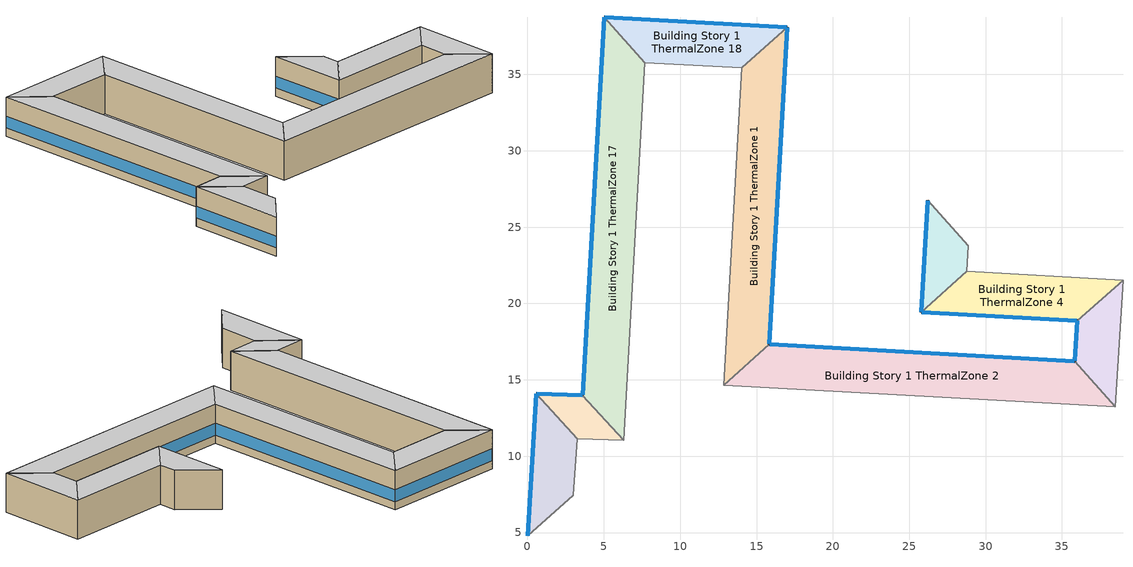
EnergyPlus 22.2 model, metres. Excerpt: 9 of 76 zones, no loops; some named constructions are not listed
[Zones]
Building Story 1 ThermalZone 1
 floor ground (Typical Insulated Carpeted 8in Slab Floor): 17,38.09 15.83,17.33 12.84,14.66 14.02,35.43 z0
 wall outside (Typical Insulated Steel Framed Exterior Wall R-12.99): 15.83,17.33 17,38.09 z0:3.6
 wall adiabatic (Typical Interior Wall): 17,38.09 14.02,35.43 12.84,14.66 15.83,17.33 z0:3.6
 window (U 0.55 SHGC 0.25): 15.83,17.35 17,38.07 z0.76:1.84
 ceiling adiabatic (Typical Interior Floor): 14.02,35.43 12.84,14.66 15.83,17.33 17,38.09 z3.6
Building Story 1 ThermalZone 15
 floor ground (Typical Insulated Carpeted 8in Slab Floor): 0,4.78 0.59,14.1 3.27,11.14 2.99,7.43 z0
 wall outside (Typical Insulated Steel Framed Exterior Wall R-12.99): 0.59,14.1 0,4.78 z0:3.6
 wall adiabatic (Typical Interior Wall): 0,4.78 2.99,7.43 3.27,11.14 0.59,14.1 z0:3.6
 window (U 0.55 SHGC 0.25): 0.58,14.08 0,4.8 z0.76:1.85
 ceiling adiabatic (Typical Interior Ceiling): 2.99,7.43 3.27,11.14 0.59,14.1 0,4.78 z3.6
Building Story 1 ThermalZone 16
 floor ground (Typical Insulated Carpeted 8in Slab Floor): 0.59,14.1 3.6,13.99 6.29,11.04 3.27,11.14 z0
 wall outside (Typical Insulated Steel Framed Exterior Wall R-12.99): 3.6,13.99 0.59,14.1 z0:3.6
 wall adiabatic (Typical Interior Wall): 0.59,14.1 3.27,11.14 6.29,11.04 3.6,13.99 z0:3.6
 window (U 0.55 SHGC 0.25): 3.58,13.99 0.61,14.1 z0.76:1.86
 ceiling adiabatic (Typical Interior Ceiling): 3.27,11.14 6.29,11.04 3.6,13.99 0.59,14.1 z3.6
Building Story 1 ThermalZone 17
 floor ground (Typical Insulated Carpeted 8in Slab Floor): 3.6,13.99 5.02,38.76 7.69,35.78 6.29,11.04 z0
 wall outside (Typical Insulated Steel Framed Exterior Wall R-12.99): 5.02,38.76 3.6,13.99 z0:3.6
 wall adiabatic (Typical Interior Wall): 3.6,13.99 6.29,11.04 7.69,35.78 5.02,38.76 z0:3.6
 window (U 0.55 SHGC 0.25): 5.02,38.73 3.6,14.02 z0.76:1.84
 ceiling adiabatic (Typical Interior Ceiling): 6.29,11.04 7.69,35.78 5.02,38.76 3.6,13.99 z3.6
Building Story 1 ThermalZone 18
 floor ground (Typical Insulated Carpeted 8in Slab Floor): 5.02,38.76 17,38.09 14.02,35.43 7.69,35.78 z0
 wall outside (Typical Insulated Steel Framed Exterior Wall R-12.99): 17,38.09 5.02,38.76 z0:3.6
 wall adiabatic (Typical Interior Wall): 5.02,38.76 7.69,35.78 14.02,35.43 17,38.09 z0:3.6
 window (U 0.55 SHGC 0.25): 16.97,38.09 5.05,38.76 z0.76:1.85
 ceiling adiabatic (Typical Interior Ceiling): 7.69,35.78 14.02,35.43 17,38.09 5.02,38.76 z3.6
Building Story 1 ThermalZone 2
 floor ground (Typical Insulated Carpeted 8in Slab Floor): 15.83,17.33 35.84,16.21 38.5,13.22 12.84,14.66 z0
 wall outside (Typical Insulated Steel Framed Exterior Wall R-12.99): 35.84,16.21 15.83,17.33 z0:3.6
 wall adiabatic (Typical Interior Wall): 15.83,17.33 12.84,14.66 38.5,13.22 35.84,16.21 z0:3.6
 window (U 0.55 SHGC 0.25): 35.81,16.22 15.85,17.32 z0.76:1.84
 ceiling adiabatic (Typical Interior Floor): 12.84,14.66 38.5,13.22 35.84,16.21 15.83,17.33 z3.6
Building Story 1 ThermalZone 3
 floor ground (Typical Insulated Carpeted 8in Slab Floor): 35.84,16.21 36.01,18.88 39,21.54 38.5,13.22 z0
 wall outside (Typical Insulated Steel Framed Exterior Wall R-12.99): 36.01,18.88 35.84,16.21 z0:3.6
 wall adiabatic (Typical Interior Wall): 35.84,16.21 38.5,13.22 39,21.54 36.01,18.88 z0:3.6
 window (U 0.55 SHGC 0.25): 36.01,18.85 35.84,16.24 z0.76:1.86
 ceiling adiabatic (Typical Interior Floor): 38.5,13.22 39,21.54 36.01,18.88 35.84,16.21 z3.6
Building Story 1 ThermalZone 4
 floor ground (Typical Insulated Carpeted 8in Slab Floor): 36.01,18.88 25.79,19.44 28.77,22.1 39,21.54 z0
 wall outside (Typical Insulated Steel Framed Exterior Wall R-12.99): 25.79,19.44 36.01,18.88 z0:3.6
 wall adiabatic (Typical Interior Wall): 36.01,18.88 39,21.54 28.77,22.1 25.79,19.44 z0:3.6
 window (U 0.55 SHGC 0.25): 25.82,19.43 35.98,18.88 z0.76:1.85
 ceiling adiabatic (Typical Interior Floor): 39,21.54 28.77,22.1 25.79,19.44 36.01,18.88 z3.6
Building Story 1 ThermalZone 5
 floor ground (Typical Insulated Carpeted 8in Slab Floor): 25.79,19.44 26.21,26.77 28.88,23.78 28.77,22.1 z0
 wall outside (Typical Insulated Steel Framed Exterior Wall R-12.99): 26.21,26.77 25.79,19.44 z0:3.6
 wall adiabatic (Typical Interior Wall): 25.79,19.44 28.77,22.1 28.88,23.78 26.21,26.77 z0:3.6
 window (U 0.55 SHGC 0.25): 26.21,26.74 25.79,19.46 z0.76:1.85
 ceiling adiabatic (Typical Interior Floor): 28.77,22.1 28.88,23.78 26.21,26.77 25.79,19.44 z3.6
[Building]
bld_37: Terrain=City
[Site:Location]
Jack Northrop Fld H_CA_USA: Latitude {deg}=41.3121; Longitude {deg}=-105.582; Time Zone {hr}=-8; Elevation {m}=21
[Site:GroundTemperature:FCfactorMethod]
January Ground Temperature {C}=18.8; February Ground Temperature {C}=14.3; March Ground Temperature {C}=13.6; April Ground Temperature {C}=13.2; May Ground Temperature {C}=13.3; June Ground Temperature {C}=12.6; July Ground Temperature {C}=15.3; August Ground Temperature {C}=15.6; September Ground Temperature {C}=17.7; October Ground Temperature {C}=19.4; November Ground Temperature {C}=19.7; December Ground Temperature {C}=18.5
[Site:WaterMainsTemperature]
Calculation Method=Correlation; Annual Average Outdoor Air Temperature {C}=8.96667; Maximum Difference In Monthly Average Outdoor Air Temperatures {deltaC}=26.2
[SizingPeriod:DesignDay] Day of Month=21; Dry-Bulb Temperature Range Modifier Type=DefaultMultipliers; Humidity Condition Type=Wetbulb; Barometric Pressure {Pa}=98769; Rain Indicator=No; Snow Indicator=No; Daylight Saving Time Indicator=No; Begin Environment Reset Mode=FullResetAtBeginEnvironment
Name | Month | Day Type | Maximum Dry-Bulb Temperature {C} | Daily Dry-Bulb Temperature Range {deltaC} | Wetbulb or DewPoint at Maximum Dry-Bulb {C} | Wind Speed {m/s} | Wind Direction {deg} | Solar Model Indicator | ASHRAE Clear Sky Optical Depth for Beam Irradiance (taub) | ASHRAE Clear Sky Optical Depth for Diffuse Irradiance (taud) | Sky Clearness
Buffalo Niagara Intl Ap Ann Clg .4% Condns DB=>MWB 1 | 7 | SummerDesignDay | 30.3 | 9.3 | 21.8 | 5.7 | 240 | ASHRAETau | 0.462 | 2.001
Buffalo Niagara Intl Ap Ann Clg .4% Condns WB=>MDB 1 | 7 | SummerDesignDay | 27.8 | 9.3 | 23.8 | 5.7 | 240 | ASHRAETau | 0.462 | 2.001
Buffalo Niagara Intl Ap Ann Htg 99.6% Condns DB 1 | 1 | WinterDesignDay | -16.3 | 0 | -16.3 | 5.1 | 270 | ASHRAEClearSky |  |  | 0
[Material] Thermal Absorptance=0.9; Solar Absorptance=0.7
Name | Roughness | Thickness {m} | Conductivity {W/m-K} | Density {kg/m3} | Specific Heat {J/kg-K} | Visible Absorptance
100mm Normalweight concrete floor | MediumRough | 0.1016 | 2.31045 | 2322 | 832.557 | 0.7
25mm Stucco | Smooth | 0.0254 | 0.72 | 1856 | 840 | 0.7
5/8 in. Gypsum Board | MediumSmooth | 0.0159 | 0.16 | 800 | 1090 | 0.7
8 in. Normalweight Concrete Floor | MediumRough | 0.2032 | 2.31 | 2322 | 832 | 0.7
G01 13mm gypsum board | Smooth | 0.0127 | 0.160031 | 800.001 | 1090.73 | 0.5
[Material:NoMass] Roughness=Smooth; Thermal Absorptance=0.9; Solar Absorptance=0.7
Name | Thermal Resistance {m2-K/W} | Visible Absorptance
CP02 CARPET PAD; Typical Carpet Pad | 0.21648 | 0.8
Typical Insulation R-10.81 | 1.90342 | 0.7
[WindowMaterial:Gas]
Gap_1_W_0_0032: Gas Type=Air; Thickness {m}=0.0032
[WindowMaterial:Glazing] Optical Data Type=SpectralAverage; Infrared Transmittance at Normal Incidence=0; Back Side Infrared Hemispherical Emissivity=0.84; Conductivity {W/m-K}=1; Dirt Correction Factor for Solar and Visible Transmittance=1; Solar Diffusing=No
Name | Thickness {m} | Solar Transmittance at Normal Incidence | Front Side Solar Reflectance at Normal Incidence | Back Side Solar Reflectance at Normal Incidence | Visible Transmittance at Normal Incidence | Front Side Visible Reflectance at Normal Incidence | Back Side Visible Reflectance at Normal Incidence | Front Side Infrared Hemispherical Emissivity
Glass_2022F_LayerAvg | 0.0039 | 0.355897 | 0.394095 | 0.265645 | 0.677694 | 0.042734 | 0.05547 | 0.046
Glass_2175_LayerAvg | 0.0086 | 0.167758 | 0.217606 | 0.437978 | 0.416044 | 0.078729 | 0.10654 | 0.84
[Construction]
Typical Insulated Carpeted 8in Slab Floor: 8 in. Normalweight Concrete Floor, Typical Carpet Pad
Typical Insulated Steel Framed Exterior Wall R-12.99: 25mm Stucco, 5/8 in. Gypsum Board, Typical Insulation R-10.81, 5/8 in. Gypsum Board
Typical Interior Ceiling: CP02 CARPET PAD, 100mm Normalweight concrete floor
Typical Interior Floor: 100mm Normalweight concrete floor, CP02 CARPET PAD
Typical Interior Wall: G01 13mm gypsum board, G01 13mm gypsum board
U 0.55 SHGC 0.25: Glass_2175_LayerAvg, Gap_1_W_0_0032, Glass_2022F_LayerAvg
[Zone] Multiplier=1; Part of Total Floor Area=Yes
Building Story 1 ThermalZone 1; Building Story 1 ThermalZone 15; Building Story 1 ThermalZone 16; Building Story 1 ThermalZone 17; Building Story 1 ThermalZone 18; Building Story 1 ThermalZone 2; Building Story 1 ThermalZone 3; Building Story 1 ThermalZone 4; Building Story 1 ThermalZone 5
[Space] Space Type=Story Ground Blended Space Type
Name | Zone
Building Story 1 Space 1 | Building Story 1 ThermalZone 1
Building Story 1 Space 15 | Building Story 1 ThermalZone 15
Building Story 1 Space 16 | Building Story 1 ThermalZone 16
Building Story 1 Space 17 | Building Story 1 ThermalZone 17
Building Story 1 Space 18 | Building Story 1 ThermalZone 18
Building Story 1 Space 2 | Building Story 1 ThermalZone 2
Building Story 1 Space 3 | Building Story 1 ThermalZone 3
Building Story 1 Space 4 | Building Story 1 ThermalZone 4
Building Story 1 Space 5 | Building Story 1 ThermalZone 5
[InternalMass]
Name | Construction | Zone or ZoneList | Space or SpaceList | Surface Area {m2}
Building Story 1 Space 1 Office OfficeLarge Data Center A  - Story Ground Mass; Building Story 1 Space 1 Office OfficeLarge Data Center C  - Story Ground Mass | InteriorFurnishings 1 | Building Story 1 ThermalZone 1 | Building Story 1 Space 1 | 0.233003
Building Story 1 Space 4 Office OfficeLarge Data Center A  - Story Ground Mass; Building Story 1 Space 4 Office OfficeLarge Data Center C  - Story Ground Mass | InteriorFurnishings 1 | Building Story 1 ThermalZone 4 | Building Story 1 Space 4 | 0.114419
Building Story 1 Space 5 Office OfficeLarge Data Center A  - Story Ground Mass; Building Story 1 Space 5 Office OfficeLarge Data Center C  - Story Ground Mass | InteriorFurnishings 1 | Building Story 1 ThermalZone 5 | Building Story 1 Space 5 | 0.0505794
Building Story 1 Space 15 Office OfficeLarge Data Center A  - Story Ground Mass; Building Story 1 Space 15 Office OfficeLarge Data Center C  - Story Ground Mass | InteriorFurnishings 1 | Building Story 1 ThermalZone 15 | Building Story 1 Space 15 | 0.0736222
Building Story 1 Space 3 Office OfficeLarge Data Center A  - Story Ground Mass; Building Story 1 Space 3 Office OfficeLarge Data Center C  - Story Ground Mass | InteriorFurnishings 1 | Building Story 1 ThermalZone 3 | Building Story 1 Space 3 | 0.0616153
Building Story 1 Space 2 Office OfficeLarge Data Center A  - Story Ground Mass; Building Story 1 Space 2 Office OfficeLarge Data Center C  - Story Ground Mass | InteriorFurnishings 1 | Building Story 1 ThermalZone 2 | Building Story 1 Space 2 | 0.256667
Building Story 1 Space 18 Office OfficeLarge Data Center A  - Story Ground Mass; Building Story 1 Space 18 Office OfficeLarge Data Center C  - Story Ground Mass | InteriorFurnishings 1 | Building Story 1 ThermalZone 18 | Building Story 1 Space 18 | 0.102733
Building Story 1 Space 17 Office OfficeLarge Data Center A  - Story Ground Mass; Building Story 1 Space 17 Office OfficeLarge Data Center C  - Story Ground Mass | InteriorFurnishings 1 | Building Story 1 ThermalZone 17 | Building Story 1 Space 17 | 0.279247
Building Story 1 Space 16 Office OfficeLarge Data Center A  - Story Ground Mass; Building Story 1 Space 16 Office OfficeLarge Data Center C  - Story Ground Mass | InteriorFurnishings 1 | Building Story 1 ThermalZone 16 | Building Story 1 Space 16 | 0.0342795
Building Story 1 Space 1 Office OfficeLarge Data Center B  - Story Ground Mass | InteriorFurnishings 1 | Building Story 1 ThermalZone 1 | Building Story 1 Space 1 | 1.30299
Building Story 1 Space 4 Office OfficeLarge Data Center B  - Story Ground Mass | InteriorFurnishings 1 | Building Story 1 ThermalZone 4 | Building Story 1 Space 4 | 0.639848
Building Story 1 Space 5 Office OfficeLarge Data Center B  - Story Ground Mass | InteriorFurnishings 1 | Building Story 1 ThermalZone 5 | Building Story 1 Space 5 | 0.282849
Building Story 1 Space 15 Office OfficeLarge Data Center B  - Story Ground Mass | InteriorFurnishings 1 | Building Story 1 ThermalZone 15 | Building Story 1 Space 15 | 0.411708
Building Story 1 Space 3 Office OfficeLarge Data Center B  - Story Ground Mass | InteriorFurnishings 1 | Building Story 1 ThermalZone 3 | Building Story 1 Space 3 | 0.344563
Building Story 1 Space 2 Office OfficeLarge Data Center B  - Story Ground Mass | InteriorFurnishings 1 | Building Story 1 ThermalZone 2 | Building Story 1 Space 2 | 1.43533
Building Story 1 Space 18 Office OfficeLarge Data Center B  - Story Ground Mass | InteriorFurnishings 1 | Building Story 1 ThermalZone 18 | Building Story 1 Space 18 | 0.574499
Building Story 1 Space 17 Office OfficeLarge Data Center B  - Story Ground Mass | InteriorFurnishings 1 | Building Story 1 ThermalZone 17 | Building Story 1 Space 17 | 1.5616
Building Story 1 Space 16 Office OfficeLarge Data Center B  - Story Ground Mass | InteriorFurnishings 1 | Building Story 1 ThermalZone 16 | Building Story 1 Space 16 | 0.191697
Building Story 1 Space 1 Office OfficeLarge Main Data Center A  - Story Ground Mass; Building Story 1 Space 1 Office OfficeLarge Main Data Center C  - Story Ground Mass | InteriorFurnishings 1 | Building Story 1 ThermalZone 1 | Building Story 1 Space 1 | 0.41891
Building Story 1 Space 4 Office OfficeLarge Main Data Center A  - Story Ground Mass; Building Story 1 Space 4 Office OfficeLarge Main Data Center C  - Story Ground Mass | InteriorFurnishings 1 | Building Story 1 ThermalZone 4 | Building Story 1 Space 4 | 0.20571
Building Story 1 Space 5 Office OfficeLarge Main Data Center A  - Story Ground Mass; Building Story 1 Space 5 Office OfficeLarge Main Data Center C  - Story Ground Mass | InteriorFurnishings 1 | Building Story 1 ThermalZone 5 | Building Story 1 Space 5 | 0.0909354
Building Story 1 Space 15 Office OfficeLarge Main Data Center A  - Story Ground Mass; Building Story 1 Space 15 Office OfficeLarge Main Data Center C  - Story Ground Mass | InteriorFurnishings 1 | Building Story 1 ThermalZone 15 | Building Story 1 Space 15 | 0.132363
Building Story 1 Space 3 Office OfficeLarge Main Data Center A  - Story Ground Mass; Building Story 1 Space 3 Office OfficeLarge Main Data Center C  - Story Ground Mass | InteriorFurnishings 1 | Building Story 1 ThermalZone 3 | Building Story 1 Space 3 | 0.110776
Building Story 1 Space 2 Office OfficeLarge Main Data Center A  - Story Ground Mass; Building Story 1 Space 2 Office OfficeLarge Main Data Center C  - Story Ground Mass | InteriorFurnishings 1 | Building Story 1 ThermalZone 2 | Building Story 1 Space 2 | 0.461455
Building Story 1 Space 18 Office OfficeLarge Main Data Center A  - Story Ground Mass; Building Story 1 Space 18 Office OfficeLarge Main Data Center C  - Story Ground Mass | InteriorFurnishings 1 | Building Story 1 ThermalZone 18 | Building Story 1 Space 18 | 0.1847
Building Story 1 Space 17 Office OfficeLarge Main Data Center A  - Story Ground Mass; Building Story 1 Space 17 Office OfficeLarge Main Data Center C  - Story Ground Mass | InteriorFurnishings 1 | Building Story 1 ThermalZone 17 | Building Story 1 Space 17 | 0.50205
Building Story 1 Space 16 Office OfficeLarge Main Data Center A  - Story Ground Mass; Building Story 1 Space 16 Office OfficeLarge Main Data Center C  - Story Ground Mass | InteriorFurnishings 1 | Building Story 1 ThermalZone 16 | Building Story 1 Space 16 | 0.0616302
Building Story 1 Space 1 Office OfficeLarge Main Data Center B  - Story Ground Mass | InteriorFurnishings 1 | Building Story 1 ThermalZone 1 | Building Story 1 Space 1 | 2.34261
Building Story 1 Space 4 Office OfficeLarge Main Data Center B  - Story Ground Mass | InteriorFurnishings 1 | Building Story 1 ThermalZone 4 | Building Story 1 Space 4 | 1.15037
Building Story 1 Space 5 Office OfficeLarge Main Data Center B  - Story Ground Mass | InteriorFurnishings 1 | Building Story 1 ThermalZone 5 | Building Story 1 Space 5 | 0.508526
Building Story 1 Space 15 Office OfficeLarge Main Data Center B  - Story Ground Mass | InteriorFurnishings 1 | Building Story 1 ThermalZone 15 | Building Story 1 Space 15 | 0.740198
Building Story 1 Space 3 Office OfficeLarge Main Data Center B  - Story Ground Mass | InteriorFurnishings 1 | Building Story 1 ThermalZone 3 | Building Story 1 Space 3 | 0.619481
Building Story 1 Space 2 Office OfficeLarge Main Data Center B  - Story Ground Mass | InteriorFurnishings 1 | Building Story 1 ThermalZone 2 | Building Story 1 Space 2 | 2.58053
Building Story 1 Space 18 Office OfficeLarge Main Data Center B  - Story Ground Mass | InteriorFurnishings 1 | Building Story 1 ThermalZone 18 | Building Story 1 Space 18 | 1.03288
Building Story 1 Space 17 Office OfficeLarge Main Data Center B  - Story Ground Mass | InteriorFurnishings 1 | Building Story 1 ThermalZone 17 | Building Story 1 Space 17 | 2.80755
Building Story 1 Space 16 Office OfficeLarge Main Data Center B  - Story Ground Mass | InteriorFurnishings 1 | Building Story 1 ThermalZone 16 | Building Story 1 Space 16 | 0.344647
Building Story 1 Space 1 SecondarySchool Auditorium A  - Story Ground Mass; Building Story 1 Space 1 SecondarySchool Auditorium C  - Story Ground Mass | InteriorFurnishings 1 | Building Story 1 ThermalZone 1 | Building Story 1 Space 1 | 1.87394
Building Story 1 Space 4 SecondarySchool Auditorium A  - Story Ground Mass; Building Story 1 Space 4 SecondarySchool Auditorium C  - Story Ground Mass | InteriorFurnishings 1 | Building Story 1 ThermalZone 4 | Building Story 1 Space 4 | 0.920217
Building Story 1 Space 5 SecondarySchool Auditorium A  - Story Ground Mass; Building Story 1 Space 5 SecondarySchool Auditorium C  - Story Ground Mass | InteriorFurnishings 1 | Building Story 1 ThermalZone 5 | Building Story 1 Space 5 | 0.406788
Building Story 1 Space 15 SecondarySchool Auditorium A  - Story Ground Mass; Building Story 1 Space 15 SecondarySchool Auditorium C  - Story Ground Mass | InteriorFurnishings 1 | Building Story 1 ThermalZone 15 | Building Story 1 Space 15 | 0.59211
Building Story 1 Space 3 SecondarySchool Auditorium A  - Story Ground Mass; Building Story 1 Space 3 SecondarySchool Auditorium C  - Story Ground Mass | InteriorFurnishings 1 | Building Story 1 ThermalZone 3 | Building Story 1 Space 3 | 0.495544
Building Story 1 Space 2 SecondarySchool Auditorium A  - Story Ground Mass; Building Story 1 Space 2 SecondarySchool Auditorium C  - Story Ground Mass | InteriorFurnishings 1 | Building Story 1 ThermalZone 2 | Building Story 1 Space 2 | 2.06426
Building Story 1 Space 18 SecondarySchool Auditorium A  - Story Ground Mass; Building Story 1 Space 18 SecondarySchool Auditorium C  - Story Ground Mass | InteriorFurnishings 1 | Building Story 1 ThermalZone 18 | Building Story 1 Space 18 | 0.826233
Building Story 1 Space 17 SecondarySchool Auditorium A  - Story Ground Mass; Building Story 1 Space 17 SecondarySchool Auditorium C  - Story Ground Mass | InteriorFurnishings 1 | Building Story 1 ThermalZone 17 | Building Story 1 Space 17 | 2.24586
Building Story 1 Space 16 SecondarySchool Auditorium A  - Story Ground Mass; Building Story 1 Space 16 SecondarySchool Auditorium C  - Story Ground Mass | InteriorFurnishings 1 | Building Story 1 ThermalZone 16 | Building Story 1 Space 16 | 0.275695
Building Story 1 Space 1 SecondarySchool Auditorium B  - Story Ground Mass | InteriorFurnishings 1 | Building Story 1 ThermalZone 1 | Building Story 1 Space 1 | 10.4794
Building Story 1 Space 4 SecondarySchool Auditorium B  - Story Ground Mass | InteriorFurnishings 1 | Building Story 1 ThermalZone 4 | Building Story 1 Space 4 | 5.14601
Building Story 1 Space 5 SecondarySchool Auditorium B  - Story Ground Mass | InteriorFurnishings 1 | Building Story 1 ThermalZone 5 | Building Story 1 Space 5 | 2.27483
Building Story 1 Space 15 SecondarySchool Auditorium B  - Story Ground Mass | InteriorFurnishings 1 | Building Story 1 ThermalZone 15 | Building Story 1 Space 15 | 3.31118
Building Story 1 Space 3 SecondarySchool Auditorium B  - Story Ground Mass | InteriorFurnishings 1 | Building Story 1 ThermalZone 3 | Building Story 1 Space 3 | 2.77117
Building Story 1 Space 2 SecondarySchool Auditorium B  - Story Ground Mass | InteriorFurnishings 1 | Building Story 1 ThermalZone 2 | Building Story 1 Space 2 | 11.5437
Building Story 1 Space 18 SecondarySchool Auditorium B  - Story Ground Mass | InteriorFurnishings 1 | Building Story 1 ThermalZone 18 | Building Story 1 Space 18 | 4.62044
Building Story 1 Space 17 SecondarySchool Auditorium B  - Story Ground Mass | InteriorFurnishings 1 | Building Story 1 ThermalZone 17 | Building Story 1 Space 17 | 12.5592
Building Story 1 Space 16 SecondarySchool Auditorium B  - Story Ground Mass | InteriorFurnishings 1 | Building Story 1 ThermalZone 16 | Building Story 1 Space 16 | 1.54173
Building Story 1 Space 1 SecondarySchool Cafeteria A  - Story Ground Mass; Building Story 1 Space 1 SecondarySchool Cafeteria C  - Story Ground Mass | InteriorFurnishings 1 | Building Story 1 ThermalZone 1 | Building Story 1 Space 1 | 1.18608
Building Story 1 Space 4 SecondarySchool Cafeteria A  - Story Ground Mass; Building Story 1 Space 4 SecondarySchool Cafeteria C  - Story Ground Mass | InteriorFurnishings 1 | Building Story 1 ThermalZone 4 | Building Story 1 Space 4 | 0.582439
Building Story 1 Space 5 SecondarySchool Cafeteria A  - Story Ground Mass; Building Story 1 Space 5 SecondarySchool Cafeteria C  - Story Ground Mass | InteriorFurnishings 1 | Building Story 1 ThermalZone 5 | Building Story 1 Space 5 | 0.257471
Building Story 1 Space 15 SecondarySchool Cafeteria A  - Story Ground Mass; Building Story 1 Space 15 SecondarySchool Cafeteria C  - Story Ground Mass | InteriorFurnishings 1 | Building Story 1 ThermalZone 15 | Building Story 1 Space 15 | 0.374768
Building Story 1 Space 3 SecondarySchool Cafeteria A  - Story Ground Mass; Building Story 1 Space 3 SecondarySchool Cafeteria C  - Story Ground Mass | InteriorFurnishings 1 | Building Story 1 ThermalZone 3 | Building Story 1 Space 3 | 0.313648
Building Story 1 Space 2 SecondarySchool Cafeteria A  - Story Ground Mass; Building Story 1 Space 2 SecondarySchool Cafeteria C  - Story Ground Mass | InteriorFurnishings 1 | Building Story 1 ThermalZone 2 | Building Story 1 Space 2 | 1.30654
Building Story 1 Space 18 SecondarySchool Cafeteria A  - Story Ground Mass; Building Story 1 Space 18 SecondarySchool Cafeteria C  - Story Ground Mass | InteriorFurnishings 1 | Building Story 1 ThermalZone 18 | Building Story 1 Space 18 | 0.522953
Building Story 1 Space 17 SecondarySchool Cafeteria A  - Story Ground Mass; Building Story 1 Space 17 SecondarySchool Cafeteria C  - Story Ground Mass | InteriorFurnishings 1 | Building Story 1 ThermalZone 17 | Building Story 1 Space 17 | 1.42149
Building Story 1 Space 16 SecondarySchool Cafeteria A  - Story Ground Mass; Building Story 1 Space 16 SecondarySchool Cafeteria C  - Story Ground Mass | InteriorFurnishings 1 | Building Story 1 ThermalZone 16 | Building Story 1 Space 16 | 0.174497
Building Story 1 Space 1 SecondarySchool Cafeteria B  - Story Ground Mass | InteriorFurnishings 1 | Building Story 1 ThermalZone 1 | Building Story 1 Space 1 | 6.63279
Building Story 1 Space 4 SecondarySchool Cafeteria B  - Story Ground Mass | InteriorFurnishings 1 | Building Story 1 ThermalZone 4 | Building Story 1 Space 4 | 3.2571
Building Story 1 Space 5 SecondarySchool Cafeteria B  - Story Ground Mass | InteriorFurnishings 1 | Building Story 1 ThermalZone 5 | Building Story 1 Space 5 | 1.43982
Building Story 1 Space 15 SecondarySchool Cafeteria B  - Story Ground Mass | InteriorFurnishings 1 | Building Story 1 ThermalZone 15 | Building Story 1 Space 15 | 2.09577
Building Story 1 Space 3 SecondarySchool Cafeteria B  - Story Ground Mass | InteriorFurnishings 1 | Building Story 1 ThermalZone 3 | Building Story 1 Space 3 | 1.75397
Building Story 1 Space 2 SecondarySchool Cafeteria B  - Story Ground Mass | InteriorFurnishings 1 | Building Story 1 ThermalZone 2 | Building Story 1 Space 2 | 7.30642
Building Story 1 Space 18 SecondarySchool Cafeteria B  - Story Ground Mass | InteriorFurnishings 1 | Building Story 1 ThermalZone 18 | Building Story 1 Space 18 | 2.92444
Building Story 1 Space 17 SecondarySchool Cafeteria B  - Story Ground Mass | InteriorFurnishings 1 | Building Story 1 ThermalZone 17 | Building Story 1 Space 17 | 7.94919
Building Story 1 Space 16 SecondarySchool Cafeteria B  - Story Ground Mass | InteriorFurnishings 1 | Building Story 1 ThermalZone 16 | Building Story 1 Space 16 | 0.975819
Building Story 1 Space 1 SecondarySchool ComputerRoom A  - Story Ground Mass; Building Story 1 Space 1 SecondarySchool ComputerRoom C  - Story Ground Mass | InteriorFurnishings 1 | Building Story 1 ThermalZone 1 | Building Story 1 Space 1 | 1.81073
Building Story 1 Space 4 SecondarySchool ComputerRoom A  - Story Ground Mass; Building Story 1 Space 4 SecondarySchool ComputerRoom C  - Story Ground Mass | InteriorFurnishings 1 | Building Story 1 ThermalZone 4 | Building Story 1 Space 4 | 0.889178
Building Story 1 Space 5 SecondarySchool ComputerRoom A  - Story Ground Mass; Building Story 1 Space 5 SecondarySchool ComputerRoom C  - Story Ground Mass | InteriorFurnishings 1 | Building Story 1 ThermalZone 5 | Building Story 1 Space 5 | 0.393067
Building Story 1 Space 15 SecondarySchool ComputerRoom A  - Story Ground Mass; Building Story 1 Space 15 SecondarySchool ComputerRoom C  - Story Ground Mass | InteriorFurnishings 1 | Building Story 1 ThermalZone 15 | Building Story 1 Space 15 | 0.572138
Building Story 1 Space 3 SecondarySchool ComputerRoom A  - Story Ground Mass; Building Story 1 Space 3 SecondarySchool ComputerRoom C  - Story Ground Mass | InteriorFurnishings 1 | Building Story 1 ThermalZone 3 | Building Story 1 Space 3 | 0.47883
Building Story 1 Space 2 SecondarySchool ComputerRoom A  - Story Ground Mass; Building Story 1 Space 2 SecondarySchool ComputerRoom C  - Story Ground Mass | InteriorFurnishings 1 | Building Story 1 ThermalZone 2 | Building Story 1 Space 2 | 1.99463
Building Story 1 Space 18 SecondarySchool ComputerRoom A  - Story Ground Mass; Building Story 1 Space 18 SecondarySchool ComputerRoom C  - Story Ground Mass | InteriorFurnishings 1 | Building Story 1 ThermalZone 18 | Building Story 1 Space 18 | 0.798364
Building Story 1 Space 17 SecondarySchool ComputerRoom A  - Story Ground Mass; Building Story 1 Space 17 SecondarySchool ComputerRoom C  - Story Ground Mass | InteriorFurnishings 1 | Building Story 1 ThermalZone 17 | Building Story 1 Space 17 | 2.1701
Building Story 1 Space 16 SecondarySchool ComputerRoom A  - Story Ground Mass; Building Story 1 Space 16 SecondarySchool ComputerRoom C  - Story Ground Mass | InteriorFurnishings 1 | Building Story 1 ThermalZone 16 | Building Story 1 Space 16 | 0.266396
Building Story 1 Space 1 SecondarySchool ComputerRoom B  - Story Ground Mass | InteriorFurnishings 1 | Building Story 1 ThermalZone 1 | Building Story 1 Space 1 | 10.1259
Building Story 1 Space 4 SecondarySchool ComputerRoom B  - Story Ground Mass | InteriorFurnishings 1 | Building Story 1 ThermalZone 4 | Building Story 1 Space 4 | 4.97244
Building Story 1 Space 5 SecondarySchool ComputerRoom B  - Story Ground Mass | InteriorFurnishings 1 | Building Story 1 ThermalZone 5 | Building Story 1 Space 5 | 2.1981
Building Story 1 Space 15 SecondarySchool ComputerRoom B  - Story Ground Mass | InteriorFurnishings 1 | Building Story 1 ThermalZone 15 | Building Story 1 Space 15 | 3.1995
Building Story 1 Space 3 SecondarySchool ComputerRoom B  - Story Ground Mass | InteriorFurnishings 1 | Building Story 1 ThermalZone 3 | Building Story 1 Space 3 | 2.6777
Building Story 1 Space 2 SecondarySchool ComputerRoom B  - Story Ground Mass | InteriorFurnishings 1 | Building Story 1 ThermalZone 2 | Building Story 1 Space 2 | 11.1543
Building Story 1 Space 18 SecondarySchool ComputerRoom B  - Story Ground Mass | InteriorFurnishings 1 | Building Story 1 ThermalZone 18 | Building Story 1 Space 18 | 4.46459
Building Story 1 Space 17 SecondarySchool ComputerRoom B  - Story Ground Mass | InteriorFurnishings 1 | Building Story 1 ThermalZone 17 | Building Story 1 Space 17 | 12.1356
Building Story 1 Space 16 SecondarySchool ComputerRoom B  - Story Ground Mass | InteriorFurnishings 1 | Building Story 1 ThermalZone 16 | Building Story 1 Space 16 | 1.48973
Building Story 1 Space 1 SecondarySchool Gym A  - Story Ground Mass; Building Story 1 Space 1 SecondarySchool Gym C  - Story Ground Mass | InteriorFurnishings 1 | Building Story 1 ThermalZone 1 | Building Story 1 Space 1 | 1.69718
Building Story 1 Space 4 SecondarySchool Gym A  - Story Ground Mass; Building Story 1 Space 4 SecondarySchool Gym C  - Story Ground Mass | InteriorFurnishings 1 | Building Story 1 ThermalZone 4 | Building Story 1 Space 4 | 0.833416
Building Story 1 Space 5 SecondarySchool Gym A  - Story Ground Mass; Building Story 1 Space 5 SecondarySchool Gym C  - Story Ground Mass | InteriorFurnishings 1 | Building Story 1 ThermalZone 5 | Building Story 1 Space 5 | 0.368417
Building Story 1 Space 15 SecondarySchool Gym A  - Story Ground Mass; Building Story 1 Space 15 SecondarySchool Gym C  - Story Ground Mass | InteriorFurnishings 1 | Building Story 1 ThermalZone 15 | Building Story 1 Space 15 | 0.536259
Building Story 1 Space 3 SecondarySchool Gym A  - Story Ground Mass; Building Story 1 Space 3 SecondarySchool Gym C  - Story Ground Mass | InteriorFurnishings 1 | Building Story 1 ThermalZone 3 | Building Story 1 Space 3 | 0.448801
Building Story 1 Space 2 SecondarySchool Gym A  - Story Ground Mass; Building Story 1 Space 2 SecondarySchool Gym C  - Story Ground Mass | InteriorFurnishings 1 | Building Story 1 ThermalZone 2 | Building Story 1 Space 2 | 1.86954
Building Story 1 Space 18 SecondarySchool Gym A  - Story Ground Mass; Building Story 1 Space 18 SecondarySchool Gym C  - Story Ground Mass | InteriorFurnishings 1 | Building Story 1 ThermalZone 18 | Building Story 1 Space 18 | 0.748297
Building Story 1 Space 17 SecondarySchool Gym A  - Story Ground Mass; Building Story 1 Space 17 SecondarySchool Gym C  - Story Ground Mass | InteriorFurnishings 1 | Building Story 1 ThermalZone 17 | Building Story 1 Space 17 | 2.03401
Building Story 1 Space 16 SecondarySchool Gym A  - Story Ground Mass; Building Story 1 Space 16 SecondarySchool Gym C  - Story Ground Mass | InteriorFurnishings 1 | Building Story 1 ThermalZone 16 | Building Story 1 Space 16 | 0.24969
Building Story 1 Space 1 SecondarySchool Gym A end_a - Story Ground Mass; Building Story 1 Space 1 SecondarySchool Gym C end_a - Story Ground Mass | InteriorFurnishings 1 | Building Story 1 ThermalZone 1 | Building Story 1 Space 1 | 1.36037
Building Story 1 Space 4 SecondarySchool Gym A end_a - Story Ground Mass; Building Story 1 Space 4 SecondarySchool Gym C end_a - Story Ground Mass | InteriorFurnishings 1 | Building Story 1 ThermalZone 4 | Building Story 1 Space 4 | 0.668023
Building Story 1 Space 5 SecondarySchool Gym A end_a - Story Ground Mass; Building Story 1 Space 5 SecondarySchool Gym C end_a - Story Ground Mass | InteriorFurnishings 1 | Building Story 1 ThermalZone 5 | Building Story 1 Space 5 | 0.295304
Building Story 1 Space 15 SecondarySchool Gym A end_a - Story Ground Mass; Building Story 1 Space 15 SecondarySchool Gym C end_a - Story Ground Mass | InteriorFurnishings 1 | Building Story 1 ThermalZone 15 | Building Story 1 Space 15 | 0.429837
Building Story 1 Space 3 SecondarySchool Gym A end_a - Story Ground Mass; Building Story 1 Space 3 SecondarySchool Gym C end_a - Story Ground Mass | InteriorFurnishings 1 | Building Story 1 ThermalZone 3 | Building Story 1 Space 3 | 0.359736
Building Story 1 Space 2 SecondarySchool Gym A end_a - Story Ground Mass; Building Story 1 Space 2 SecondarySchool Gym C end_a - Story Ground Mass | InteriorFurnishings 1 | Building Story 1 ThermalZone 2 | Building Story 1 Space 2 | 1.49853
Building Story 1 Space 18 SecondarySchool Gym A end_a - Story Ground Mass; Building Story 1 Space 18 SecondarySchool Gym C end_a - Story Ground Mass | InteriorFurnishings 1 | Building Story 1 ThermalZone 18 | Building Story 1 Space 18 | 0.599796
Building Story 1 Space 17 SecondarySchool Gym A end_a - Story Ground Mass; Building Story 1 Space 17 SecondarySchool Gym C end_a - Story Ground Mass | InteriorFurnishings 1 | Building Story 1 ThermalZone 17 | Building Story 1 Space 17 | 1.63036
Building Story 1 Space 16 SecondarySchool Gym A end_a - Story Ground Mass; Building Story 1 Space 16 SecondarySchool Gym C end_a - Story Ground Mass | InteriorFurnishings 1 | Building Story 1 ThermalZone 16 | Building Story 1 Space 16 | 0.200138
Building Story 1 Space 1 SecondarySchool Gym B  - Story Ground Mass | InteriorFurnishings 1 | Building Story 1 ThermalZone 1 | Building Story 1 Space 1 | 9.4909
Building Story 1 Space 4 SecondarySchool Gym B  - Story Ground Mass | InteriorFurnishings 1 | Building Story 1 ThermalZone 4 | Building Story 1 Space 4 | 4.66061
Building Story 1 Space 5 SecondarySchool Gym B  - Story Ground Mass | InteriorFurnishings 1 | Building Story 1 ThermalZone 5 | Building Story 1 Space 5 | 2.06025
Building Story 1 Space 15 SecondarySchool Gym B  - Story Ground Mass | InteriorFurnishings 1 | Building Story 1 ThermalZone 15 | Building Story 1 Space 15 | 2.99885
Building Story 1 Space 3 SecondarySchool Gym B  - Story Ground Mass | InteriorFurnishings 1 | Building Story 1 ThermalZone 3 | Building Story 1 Space 3 | 2.50977
Building Story 1 Space 2 SecondarySchool Gym B  - Story Ground Mass | InteriorFurnishings 1 | Building Story 1 ThermalZone 2 | Building Story 1 Space 2 | 10.4548
Building Story 1 Space 18 SecondarySchool Gym B  - Story Ground Mass | InteriorFurnishings 1 | Building Story 1 ThermalZone 18 | Building Story 1 Space 18 | 4.18461
Building Story 1 Space 17 SecondarySchool Gym B  - Story Ground Mass | InteriorFurnishings 1 | Building Story 1 ThermalZone 17 | Building Story 1 Space 17 | 11.3746
Building Story 1 Space 16 SecondarySchool Gym B  - Story Ground Mass | InteriorFurnishings 1 | Building Story 1 ThermalZone 16 | Building Story 1 Space 16 | 1.39631
Building Story 1 Space 1 SecondarySchool Gym B end_a - Story Ground Mass | InteriorFurnishings 1 | Building Story 1 ThermalZone 1 | Building Story 1 Space 1 | 7.60741
Building Story 1 Space 4 SecondarySchool Gym B end_a - Story Ground Mass | InteriorFurnishings 1 | Building Story 1 ThermalZone 4 | Building Story 1 Space 4 | 3.7357
Building Story 1 Space 5 SecondarySchool Gym B end_a - Story Ground Mass | InteriorFurnishings 1 | Building Story 1 ThermalZone 5 | Building Story 1 Space 5 | 1.65139
Building Story 1 Space 15 SecondarySchool Gym B end_a - Story Ground Mass | InteriorFurnishings 1 | Building Story 1 ThermalZone 15 | Building Story 1 Space 15 | 2.40372
Building Story 1 Space 3 SecondarySchool Gym B end_a - Story Ground Mass | InteriorFurnishings 1 | Building Story 1 ThermalZone 3 | Building Story 1 Space 3 | 2.0117
Building Story 1 Space 2 SecondarySchool Gym B end_a - Story Ground Mass | InteriorFurnishings 1 | Building Story 1 ThermalZone 2 | Building Story 1 Space 2 | 8.38003
Building Story 1 Space 18 SecondarySchool Gym B end_a - Story Ground Mass | InteriorFurnishings 1 | Building Story 1 ThermalZone 18 | Building Story 1 Space 18 | 3.35416
Building Story 1 Space 17 SecondarySchool Gym B end_a - Story Ground Mass | InteriorFurnishings 1 | Building Story 1 ThermalZone 17 | Building Story 1 Space 17 | 9.11725
Building Story 1 Space 16 SecondarySchool Gym B end_a - Story Ground Mass | InteriorFurnishings 1 | Building Story 1 ThermalZone 16 | Building Story 1 Space 16 | 1.11921
Building Story 1 Space 1 SecondarySchool Kitchen A  - Story Ground Mass; Building Story 1 Space 1 SecondarySchool Kitchen C  - Story Ground Mass | InteriorFurnishings 1 | Building Story 1 ThermalZone 1 | Building Story 1 Space 1 | 0.408995
Building Story 1 Space 4 SecondarySchool Kitchen A  - Story Ground Mass; Building Story 1 Space 4 SecondarySchool Kitchen C  - Story Ground Mass | InteriorFurnishings 1 | Building Story 1 ThermalZone 4 | Building Story 1 Space 4 | 0.200841
Building Story 1 Space 5 SecondarySchool Kitchen A  - Story Ground Mass; Building Story 1 Space 5 SecondarySchool Kitchen C  - Story Ground Mass | InteriorFurnishings 1 | Building Story 1 ThermalZone 5 | Building Story 1 Space 5 | 0.0887831
Building Story 1 Space 15 SecondarySchool Kitchen A  - Story Ground Mass; Building Story 1 Space 15 SecondarySchool Kitchen C  - Story Ground Mass | InteriorFurnishings 1 | Building Story 1 ThermalZone 15 | Building Story 1 Space 15 | 0.12923
Building Story 1 Space 3 SecondarySchool Kitchen A  - Story Ground Mass; Building Story 1 Space 3 SecondarySchool Kitchen C  - Story Ground Mass | InteriorFurnishings 1 | Building Story 1 ThermalZone 3 | Building Story 1 Space 3 | 0.108155
Building Story 1 Space 2 SecondarySchool Kitchen A  - Story Ground Mass; Building Story 1 Space 2 SecondarySchool Kitchen C  - Story Ground Mass | InteriorFurnishings 1 | Building Story 1 ThermalZone 2 | Building Story 1 Space 2 | 0.450533
Building Story 1 Space 18 SecondarySchool Kitchen A  - Story Ground Mass; Building Story 1 Space 18 SecondarySchool Kitchen C  - Story Ground Mass | InteriorFurnishings 1 | Building Story 1 ThermalZone 18 | Building Story 1 Space 18 | 0.180329
Building Story 1 Space 17 SecondarySchool Kitchen A  - Story Ground Mass; Building Story 1 Space 17 SecondarySchool Kitchen C  - Story Ground Mass | InteriorFurnishings 1 | Building Story 1 ThermalZone 17 | Building Story 1 Space 17 | 0.490167
Building Story 1 Space 16 SecondarySchool Kitchen A  - Story Ground Mass; Building Story 1 Space 16 SecondarySchool Kitchen C  - Story Ground Mass | InteriorFurnishings 1 | Building Story 1 ThermalZone 16 | Building Story 1 Space 16 | 0.0601715
Building Story 1 Space 1 SecondarySchool Kitchen B  - Story Ground Mass | InteriorFurnishings 1 | Building Story 1 ThermalZone 1 | Building Story 1 Space 1 | 2.28717
Building Story 1 Space 4 SecondarySchool Kitchen B  - Story Ground Mass | InteriorFurnishings 1 | Building Story 1 ThermalZone 4 | Building Story 1 Space 4 | 1.12314
Building Story 1 Space 5 SecondarySchool Kitchen B  - Story Ground Mass | InteriorFurnishings 1 | Building Story 1 ThermalZone 5 | Building Story 1 Space 5 | 0.49649
Building Story 1 Space 15 SecondarySchool Kitchen B  - Story Ground Mass | InteriorFurnishings 1 | Building Story 1 ThermalZone 15 | Building Story 1 Space 15 | 0.722679
Building Story 1 Space 3 SecondarySchool Kitchen B  - Story Ground Mass | InteriorFurnishings 1 | Building Story 1 ThermalZone 3 | Building Story 1 Space 3 | 0.604819
Building Story 1 Space 2 SecondarySchool Kitchen B  - Story Ground Mass | InteriorFurnishings 1 | Building Story 1 ThermalZone 2 | Building Story 1 Space 2 | 2.51946
Building Story 1 Space 18 SecondarySchool Kitchen B  - Story Ground Mass | InteriorFurnishings 1 | Building Story 1 ThermalZone 18 | Building Story 1 Space 18 | 1.00843
Building Story 1 Space 17 SecondarySchool Kitchen B  - Story Ground Mass | InteriorFurnishings 1 | Building Story 1 ThermalZone 17 | Building Story 1 Space 17 | 2.7411
Building Story 1 Space 16 SecondarySchool Kitchen B  - Story Ground Mass | InteriorFurnishings 1 | Building Story 1 ThermalZone 16 | Building Story 1 Space 16 | 0.336489
Building Story 1 Space 1 SecondarySchool Library A  - Story Ground Mass; Building Story 1 Space 1 SecondarySchool Library C  - Story Ground Mass | InteriorFurnishings 1 | Building Story 1 ThermalZone 1 | Building Story 1 Space 1 | 1.59508
Building Story 1 Space 4 SecondarySchool Library A  - Story Ground Mass; Building Story 1 Space 4 SecondarySchool Library C  - Story Ground Mass | InteriorFurnishings 1 | Building Story 1 ThermalZone 4 | Building Story 1 Space 4 | 0.78328
Building Story 1 Space 5 SecondarySchool Library A  - Story Ground Mass; Building Story 1 Space 5 SecondarySchool Library C  - Story Ground Mass | InteriorFurnishings 1 | Building Story 1 ThermalZone 5 | Building Story 1 Space 5 | 0.346254
Building Story 1 Space 15 SecondarySchool Library A  - Story Ground Mass; Building Story 1 Space 15 SecondarySchool Library C  - Story Ground Mass | InteriorFurnishings 1 | Building Story 1 ThermalZone 15 | Building Story 1 Space 15 | 0.503999
Building Story 1 Space 3 SecondarySchool Library A  - Story Ground Mass; Building Story 1 Space 3 SecondarySchool Library C  - Story Ground Mass | InteriorFurnishings 1 | Building Story 1 ThermalZone 3 | Building Story 1 Space 3 | 0.421803
Building Story 1 Space 2 SecondarySchool Library A  - Story Ground Mass; Building Story 1 Space 2 SecondarySchool Library C  - Story Ground Mass | InteriorFurnishings 1 | Building Story 1 ThermalZone 2 | Building Story 1 Space 2 | 1.75708
Building Story 1 Space 18 SecondarySchool Library A  - Story Ground Mass; Building Story 1 Space 18 SecondarySchool Library C  - Story Ground Mass | InteriorFurnishings 1 | Building Story 1 ThermalZone 18 | Building Story 1 Space 18 | 0.703282
Building Story 1 Space 17 SecondarySchool Library A  - Story Ground Mass; Building Story 1 Space 17 SecondarySchool Library C  - Story Ground Mass | InteriorFurnishings 1 | Building Story 1 ThermalZone 17 | Building Story 1 Space 17 | 1.91165
Building Story 1 Space 16 SecondarySchool Library A  - Story Ground Mass; Building Story 1 Space 16 SecondarySchool Library C  - Story Ground Mass | InteriorFurnishings 1 | Building Story 1 ThermalZone 16 | Building Story 1 Space 16 | 0.234669
Building Story 1 Space 1 SecondarySchool Library B  - Story Ground Mass | InteriorFurnishings 1 | Building Story 1 ThermalZone 1 | Building Story 1 Space 1 | 8.91996
Building Story 1 Space 4 SecondarySchool Library B  - Story Ground Mass | InteriorFurnishings 1 | Building Story 1 ThermalZone 4 | Building Story 1 Space 4 | 4.38024
Building Story 1 Space 5 SecondarySchool Library B  - Story Ground Mass | InteriorFurnishings 1 | Building Story 1 ThermalZone 5 | Building Story 1 Space 5 | 1.93631
Building Story 1 Space 15 SecondarySchool Library B  - Story Ground Mass | InteriorFurnishings 1 | Building Story 1 ThermalZone 15 | Building Story 1 Space 15 | 2.81845
Building Story 1 Space 3 SecondarySchool Library B  - Story Ground Mass | InteriorFurnishings 1 | Building Story 1 ThermalZone 3 | Building Story 1 Space 3 | 2.35879
Building Story 1 Space 2 SecondarySchool Library B  - Story Ground Mass | InteriorFurnishings 1 | Building Story 1 ThermalZone 2 | Building Story 1 Space 2 | 9.82588
Building Story 1 Space 18 SecondarySchool Library B  - Story Ground Mass | InteriorFurnishings 1 | Building Story 1 ThermalZone 18 | Building Story 1 Space 18 | 3.93287
Building Story 1 Space 17 SecondarySchool Library B  - Story Ground Mass | InteriorFurnishings 1 | Building Story 1 ThermalZone 17 | Building Story 1 Space 17 | 10.6903
Building Story 1 Space 16 SecondarySchool Library B  - Story Ground Mass | InteriorFurnishings 1 | Building Story 1 ThermalZone 16 | Building Story 1 Space 16 | 1.31231
Building Story 1 Space 1 SecondarySchool Lobby A  - Story Ground Mass; Building Story 1 Space 1 SecondarySchool Lobby C  - Story Ground Mass; Building Story 1 Space 1 SecondarySchool Restroom A  - Story Ground Mass; Building Story 1 Space 1 SecondarySchool Restroom C  - Story Ground Mass | InteriorFurnishings 1 | Building Story 1 ThermalZone 1 | Building Story 1 Space 1 | 0.79568
Building Story 1 Space 4 SecondarySchool Lobby A  - Story Ground Mass; Building Story 1 Space 4 SecondarySchool Lobby C  - Story Ground Mass; Building Story 1 Space 4 SecondarySchool Restroom A  - Story Ground Mass; Building Story 1 Space 4 SecondarySchool Restroom C  - Story Ground Mass | InteriorFurnishings 1 | Building Story 1 ThermalZone 4 | Building Story 1 Space 4 | 0.390727
Building Story 1 Space 5 SecondarySchool Lobby A  - Story Ground Mass; Building Story 1 Space 5 SecondarySchool Lobby C  - Story Ground Mass; Building Story 1 Space 5 SecondarySchool Restroom A  - Story Ground Mass; Building Story 1 Space 5 SecondarySchool Restroom C  - Story Ground Mass | InteriorFurnishings 1 | Building Story 1 ThermalZone 5 | Building Story 1 Space 5 | 0.172723
Building Story 1 Space 15 SecondarySchool Lobby A  - Story Ground Mass; Building Story 1 Space 15 SecondarySchool Lobby C  - Story Ground Mass; Building Story 1 Space 15 SecondarySchool Restroom A  - Story Ground Mass; Building Story 1 Space 15 SecondarySchool Restroom C  - Story Ground Mass | InteriorFurnishings 1 | Building Story 1 ThermalZone 15 | Building Story 1 Space 15 | 0.251412
Building Story 1 Space 3 SecondarySchool Lobby A  - Story Ground Mass; Building Story 1 Space 3 SecondarySchool Lobby C  - Story Ground Mass; Building Story 1 Space 3 SecondarySchool Restroom A  - Story Ground Mass; Building Story 1 Space 3 SecondarySchool Restroom C  - Story Ground Mass | InteriorFurnishings 1 | Building Story 1 ThermalZone 3 | Building Story 1 Space 3 | 0.21041
Building Story 1 Space 2 SecondarySchool Lobby A  - Story Ground Mass; Building Story 1 Space 2 SecondarySchool Lobby C  - Story Ground Mass; Building Story 1 Space 2 SecondarySchool Restroom A  - Story Ground Mass; Building Story 1 Space 2 SecondarySchool Restroom C  - Story Ground Mass | InteriorFurnishings 1 | Building Story 1 ThermalZone 2 | Building Story 1 Space 2 | 0.876491
Building Story 1 Space 18 SecondarySchool Lobby A  - Story Ground Mass; Building Story 1 Space 18 SecondarySchool Lobby C  - Story Ground Mass; Building Story 1 Space 18 SecondarySchool Restroom A  - Story Ground Mass; Building Story 1 Space 18 SecondarySchool Restroom C  - Story Ground Mass | InteriorFurnishings 1 | Building Story 1 ThermalZone 18 | Building Story 1 Space 18 | 0.350821
Building Story 1 Space 17 SecondarySchool Lobby A  - Story Ground Mass; Building Story 1 Space 17 SecondarySchool Lobby C  - Story Ground Mass; Building Story 1 Space 17 SecondarySchool Restroom A  - Story Ground Mass; Building Story 1 Space 17 SecondarySchool Restroom C  - Story Ground Mass | InteriorFurnishings 1 | Building Story 1 ThermalZone 17 | Building Story 1 Space 17 | 0.953598
Building Story 1 Space 16 SecondarySchool Lobby A  - Story Ground Mass; Building Story 1 Space 16 SecondarySchool Lobby C  - Story Ground Mass; Building Story 1 Space 16 SecondarySchool Restroom A  - Story Ground Mass; Building Story 1 Space 16 SecondarySchool Restroom C  - Story Ground Mass | InteriorFurnishings 1 | Building Story 1 ThermalZone 16 | Building Story 1 Space 16 | 0.117061
Building Story 1 Space 1 SecondarySchool Lobby B  - Story Ground Mass; Building Story 1 Space 1 SecondarySchool Restroom B  - Story Ground Mass | InteriorFurnishings 1 | Building Story 1 ThermalZone 1 | Building Story 1 Space 1 | 4.44958
Building Story 1 Space 4 SecondarySchool Lobby B  - Story Ground Mass; Building Story 1 Space 4 SecondarySchool Restroom B  - Story Ground Mass | InteriorFurnishings 1 | Building Story 1 ThermalZone 4 | Building Story 1 Space 4 | 2.18501
Building Story 1 Space 5 SecondarySchool Lobby B  - Story Ground Mass; Building Story 1 Space 5 SecondarySchool Restroom B  - Story Ground Mass | InteriorFurnishings 1 | Building Story 1 ThermalZone 5 | Building Story 1 Space 5 | 0.965899
Building Story 1 Space 15 SecondarySchool Lobby B  - Story Ground Mass; Building Story 1 Space 15 SecondarySchool Restroom B  - Story Ground Mass | InteriorFurnishings 1 | Building Story 1 ThermalZone 15 | Building Story 1 Space 15 | 1.40594
Building Story 1 Space 3 SecondarySchool Lobby B  - Story Ground Mass; Building Story 1 Space 3 SecondarySchool Restroom B  - Story Ground Mass | InteriorFurnishings 1 | Building Story 1 ThermalZone 3 | Building Story 1 Space 3 | 1.17665
Building Story 1 Space 2 SecondarySchool Lobby B  - Story Ground Mass; Building Story 1 Space 2 SecondarySchool Restroom B  - Story Ground Mass | InteriorFurnishings 1 | Building Story 1 ThermalZone 2 | Building Story 1 Space 2 | 4.90149
Building Story 1 Space 18 SecondarySchool Lobby B  - Story Ground Mass; Building Story 1 Space 18 SecondarySchool Restroom B  - Story Ground Mass | InteriorFurnishings 1 | Building Story 1 ThermalZone 18 | Building Story 1 Space 18 | 1.96185
Building Story 1 Space 17 SecondarySchool Lobby B  - Story Ground Mass; Building Story 1 Space 17 SecondarySchool Restroom B  - Story Ground Mass | InteriorFurnishings 1 | Building Story 1 ThermalZone 17 | Building Story 1 Space 17 | 5.33269
Building Story 1 Space 16 SecondarySchool Lobby B  - Story Ground Mass; Building Story 1 Space 16 SecondarySchool Restroom B  - Story Ground Mass | InteriorFurnishings 1 | Building Story 1 ThermalZone 16 | Building Story 1 Space 16 | 0.654625
Building Story 1 Space 1 SecondarySchool Mechanical A  - Story Ground Mass; Building Story 1 Space 1 SecondarySchool Mechanical C  - Story Ground Mass | InteriorFurnishings 1 | Building Story 1 ThermalZone 1 | Building Story 1 Space 1 | 1.29763
Building Story 1 Space 4 SecondarySchool Mechanical A  - Story Ground Mass; Building Story 1 Space 4 SecondarySchool Mechanical C  - Story Ground Mass | InteriorFurnishings 1 | Building Story 1 ThermalZone 4 | Building Story 1 Space 4 | 0.637214
Building Story 1 Space 5 SecondarySchool Mechanical A  - Story Ground Mass; Building Story 1 Space 5 SecondarySchool Mechanical C  - Story Ground Mass | InteriorFurnishings 1 | Building Story 1 ThermalZone 5 | Building Story 1 Space 5 | 0.281684
Building Story 1 Space 15 SecondarySchool Mechanical A  - Story Ground Mass; Building Story 1 Space 15 SecondarySchool Mechanical C  - Story Ground Mass | InteriorFurnishings 1 | Building Story 1 ThermalZone 15 | Building Story 1 Space 15 | 0.410013
Building Story 1 Space 3 SecondarySchool Mechanical A  - Story Ground Mass; Building Story 1 Space 3 SecondarySchool Mechanical C  - Story Ground Mass | InteriorFurnishings 1 | Building Story 1 ThermalZone 3 | Building Story 1 Space 3 | 0.343145
Building Story 1 Space 2 SecondarySchool Mechanical A  - Story Ground Mass; Building Story 1 Space 2 SecondarySchool Mechanical C  - Story Ground Mass | InteriorFurnishings 1 | Building Story 1 ThermalZone 2 | Building Story 1 Space 2 | 1.42942
Building Story 1 Space 18 SecondarySchool Mechanical A  - Story Ground Mass; Building Story 1 Space 18 SecondarySchool Mechanical C  - Story Ground Mass | InteriorFurnishings 1 | Building Story 1 ThermalZone 18 | Building Story 1 Space 18 | 0.572134
Building Story 1 Space 17 SecondarySchool Mechanical A  - Story Ground Mass; Building Story 1 Space 17 SecondarySchool Mechanical C  - Story Ground Mass | InteriorFurnishings 1 | Building Story 1 ThermalZone 17 | Building Story 1 Space 17 | 1.55517
Building Story 1 Space 16 SecondarySchool Mechanical A  - Story Ground Mass; Building Story 1 Space 16 SecondarySchool Mechanical C  - Story Ground Mass | InteriorFurnishings 1 | Building Story 1 ThermalZone 16 | Building Story 1 Space 16 | 0.190908
Building Story 1 Space 1 SecondarySchool Mechanical B  - Story Ground Mass | InteriorFurnishings 1 | Building Story 1 ThermalZone 1 | Building Story 1 Space 1 | 7.25656
Building Story 1 Space 4 SecondarySchool Mechanical B  - Story Ground Mass | InteriorFurnishings 1 | Building Story 1 ThermalZone 4 | Building Story 1 Space 4 | 3.56341
Building Story 1 Space 5 SecondarySchool Mechanical B  - Story Ground Mass | InteriorFurnishings 1 | Building Story 1 ThermalZone 5 | Building Story 1 Space 5 | 1.57523
Building Story 1 Space 15 SecondarySchool Mechanical B  - Story Ground Mass | InteriorFurnishings 1 | Building Story 1 ThermalZone 15 | Building Story 1 Space 15 | 2.29286
Building Story 1 Space 3 SecondarySchool Mechanical B  - Story Ground Mass | InteriorFurnishings 1 | Building Story 1 ThermalZone 3 | Building Story 1 Space 3 | 1.91892
Building Story 1 Space 2 SecondarySchool Mechanical B  - Story Ground Mass | InteriorFurnishings 1 | Building Story 1 ThermalZone 2 | Building Story 1 Space 2 | 7.99355
Building Story 1 Space 18 SecondarySchool Mechanical B  - Story Ground Mass | InteriorFurnishings 1 | Building Story 1 ThermalZone 18 | Building Story 1 Space 18 | 3.19947
Building Story 1 Space 17 SecondarySchool Mechanical B  - Story Ground Mass | InteriorFurnishings 1 | Building Story 1 ThermalZone 17 | Building Story 1 Space 17 | 8.69676
Building Story 1 Space 16 SecondarySchool Mechanical B  - Story Ground Mass | InteriorFurnishings 1 | Building Story 1 ThermalZone 16 | Building Story 1 Space 16 | 1.06759
Building Story 1 Space 1 SecondarySchool Office A  - Story Ground Mass; Building Story 1 Space 1 SecondarySchool Office C  - Story Ground Mass | InteriorFurnishings 1 | Building Story 1 ThermalZone 1 | Building Story 1 Space 1 | 2.01895
Building Story 1 Space 4 SecondarySchool Office A  - Story Ground Mass; Building Story 1 Space 4 SecondarySchool Office C  - Story Ground Mass | InteriorFurnishings 1 | Building Story 1 ThermalZone 4 | Building Story 1 Space 4 | 0.991424
Building Story 1 Space 5 SecondarySchool Office A  - Story Ground Mass; Building Story 1 Space 5 SecondarySchool Office C  - Story Ground Mass | InteriorFurnishings 1 | Building Story 1 ThermalZone 5 | Building Story 1 Space 5 | 0.438266
Building Story 1 Space 15 SecondarySchool Office A  - Story Ground Mass; Building Story 1 Space 15 SecondarySchool Office C  - Story Ground Mass | InteriorFurnishings 1 | Building Story 1 ThermalZone 15 | Building Story 1 Space 15 | 0.637929
Building Story 1 Space 3 SecondarySchool Office A  - Story Ground Mass; Building Story 1 Space 3 SecondarySchool Office C  - Story Ground Mass | InteriorFurnishings 1 | Building Story 1 ThermalZone 3 | Building Story 1 Space 3 | 0.53389
Building Story 1 Space 2 SecondarySchool Office A  - Story Ground Mass; Building Story 1 Space 2 SecondarySchool Office C  - Story Ground Mass | InteriorFurnishings 1 | Building Story 1 ThermalZone 2 | Building Story 1 Space 2 | 2.22399
Building Story 1 Space 18 SecondarySchool Office A  - Story Ground Mass; Building Story 1 Space 18 SecondarySchool Office C  - Story Ground Mass | InteriorFurnishings 1 | Building Story 1 ThermalZone 18 | Building Story 1 Space 18 | 0.890168
Building Story 1 Space 17 SecondarySchool Office A  - Story Ground Mass; Building Story 1 Space 17 SecondarySchool Office C  - Story Ground Mass | InteriorFurnishings 1 | Building Story 1 ThermalZone 17 | Building Story 1 Space 17 | 2.41964
Building Story 1 Space 16 SecondarySchool Office A  - Story Ground Mass; Building Story 1 Space 16 SecondarySchool Office C  - Story Ground Mass | InteriorFurnishings 1 | Building Story 1 ThermalZone 16 | Building Story 1 Space 16 | 0.297028
Building Story 1 Space 1 SecondarySchool Office B  - Story Ground Mass | InteriorFurnishings 1 | Building Story 1 ThermalZone 1 | Building Story 1 Space 1 | 11.2903
Building Story 1 Space 4 SecondarySchool Office B  - Story Ground Mass | InteriorFurnishings 1 | Building Story 1 ThermalZone 4 | Building Story 1 Space 4 | 5.54422
Building Story 1 Space 5 SecondarySchool Office B  - Story Ground Mass | InteriorFurnishings 1 | Building Story 1 ThermalZone 5 | Building Story 1 Space 5 | 2.45086
Building Story 1 Space 15 SecondarySchool Office B  - Story Ground Mass | InteriorFurnishings 1 | Building Story 1 ThermalZone 15 | Building Story 1 Space 15 | 3.56741
Building Story 1 Space 3 SecondarySchool Office B  - Story Ground Mass | InteriorFurnishings 1 | Building Story 1 ThermalZone 3 | Building Story 1 Space 3 | 2.98561
Building Story 1 Space 2 SecondarySchool Office B  - Story Ground Mass | InteriorFurnishings 1 | Building Story 1 ThermalZone 2 | Building Story 1 Space 2 | 12.437
Building Story 1 Space 18 SecondarySchool Office B  - Story Ground Mass | InteriorFurnishings 1 | Building Story 1 ThermalZone 18 | Building Story 1 Space 18 | 4.97797
Building Story 1 Space 17 SecondarySchool Office B  - Story Ground Mass | InteriorFurnishings 1 | Building Story 1 ThermalZone 17 | Building Story 1 Space 17 | 13.5311
Building Story 1 Space 16 SecondarySchool Office B  - Story Ground Mass | InteriorFurnishings 1 | Building Story 1 ThermalZone 16 | Building Story 1 Space 16 | 1.66103
Building Story 1 Space 1 Mass | InteriorFurnishings 2 | Building Story 1 ThermalZone 1 | Building Story 1 Space 1 | 117.62
Building Story 1 Space 15 Mass | InteriorFurnishings 2 | Building Story 1 ThermalZone 15 | Building Story 1 Space 15 | 37.1644
Building Story 1 Space 16 Mass | InteriorFurnishings 2 | Building Story 1 ThermalZone 16 | Building Story 1 Space 16 | 17.3043
Building Story 1 Space 17 Mass | InteriorFurnishings 2 | Building Story 1 ThermalZone 17 | Building Story 1 Space 17 | 140.963
